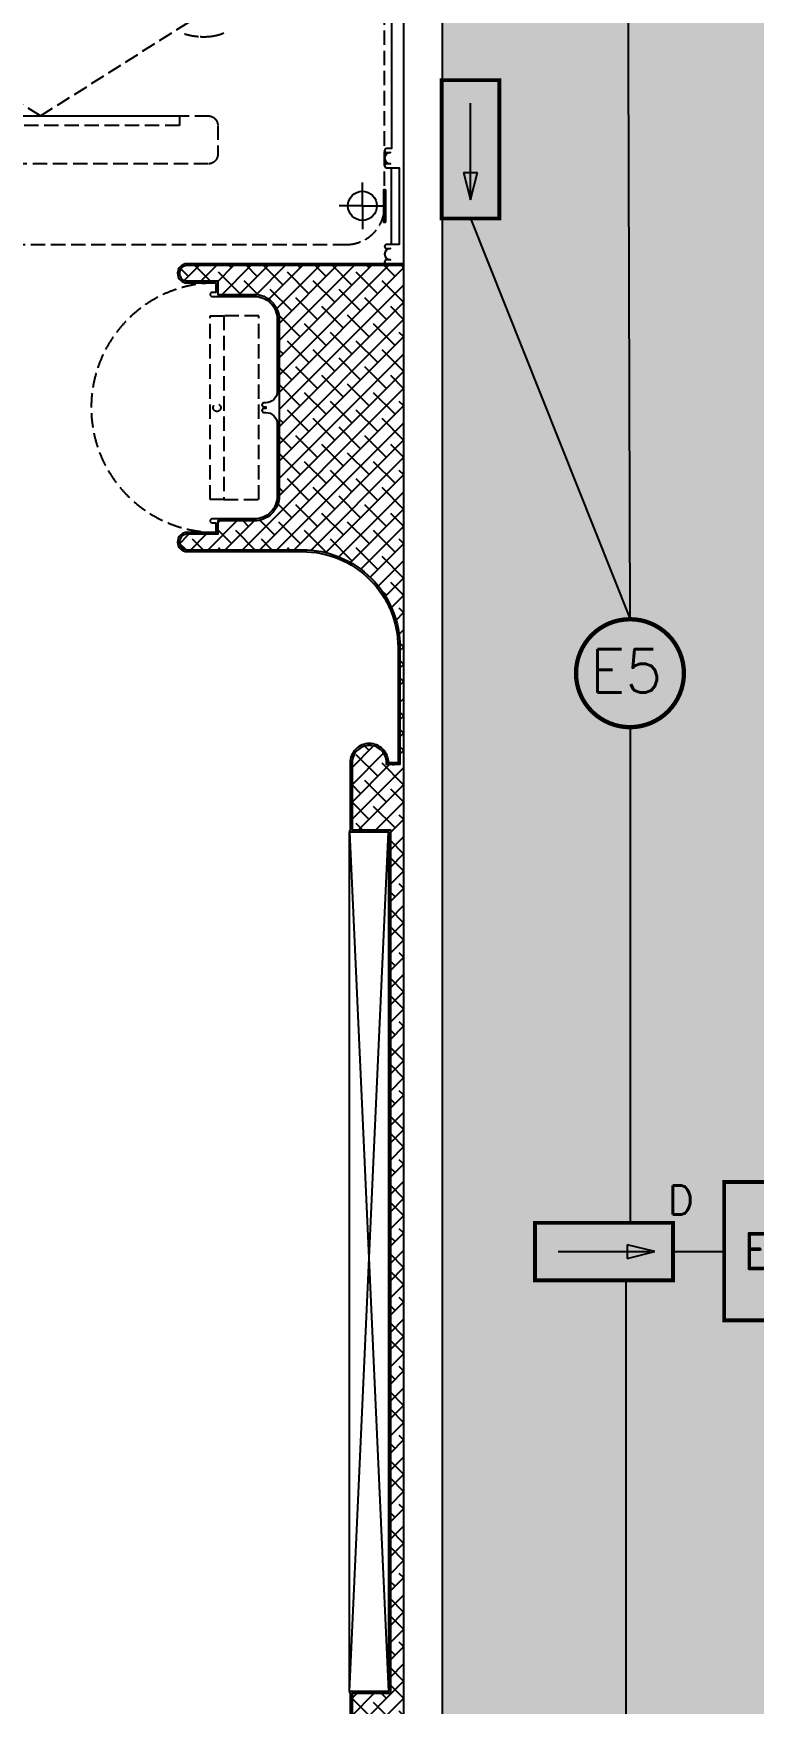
# Model space of a CAD drawing. Extents: x -284868 to 304789, y -137694 to 137894.
# Drawn here: x 131065 to 134820, y -92091 to -83388 of the extents above; entities that cross this region are included whole.
import ezdxf
from ezdxf.enums import TextEntityAlignment as Align

# ---------------------------------------------------------------- set-up
doc = ezdxf.new("R2010")
doc.units = 0
doc.set_wipeout_variables(frame=1)
doc.linetypes.add('DASH', pattern=[0.35, 0.25, -0.1])
doc.layers.get('0').update_dxf_attribs({"linetype": 'CONTINUOUS'})
for name, color, linetype in [('0-墙', 4, 'CONTINUOUS'), ('0-非设计区域', 251, 'CONTINUOUS'), ('DIM-应急', 1, 'CONTINUOUS'), ('EQUIP-照明', 3, 'CONTINUOUS'), ('P-完成面', 42, 'CONTINUOUS'), ('P-平面家具', 3, 'CONTINUOUS')]:
    doc.layers.add(name, color=color, linetype=linetype)
doc.styles.add('_TEL_ATTDEF', font='GBENOR', dxfattribs={"width": 0.8, "height": 3, "bigfont": 'GBCBIG'})
doc.styles.add('_TEL_DIM', font='SIMPLEX', dxfattribs={"width": 0.8, "height": 3.5, "bigfont": 'HZTXT'})

# ---------------------------------------------------------------- blocks, each defined once
blk = doc.blocks.new('*U406')
for p, q in [((-201.7, 244.1), (-201.7, 29.1)), ((-171.9, 135), (-171.9, 217)), ((-171.9, 135), (-171.9, 53))]:
    blk.add_line(p, q)
blk.add_lwpolyline([(-171.9, 53), (-171.9, 53), (-171.9, 217), (-171.9, 217)], close=True)
at = {"color": 250}
blk.add_wipeout([(0.7, 81.6), (3.9, 85), (7, 88.6), (9.8, 92.4), (12.3, 96.4), (14.6, 100.5), (16.6, 104.8), (18.4, 109.1), (19.9, 113.6), (21.1, 118.2), (22, 122.8), (22.6, 127.5), (23, 132.2), (23, 136.9), (22.7, 141.6), (22.2, 146.2), (21.3, 150.9), (20.2, 155.4), (18.7, 159.9), (17, 164.3), (15.1, 168.6), (12.8, 172.8), (10.3, 176.7), (7.6, 180.6), (4.6, 184.2), (1.4, 187.7), (-2, 190.9), (-5.6, 194), (-9.4, 196.8), (-13.4, 199.3), (-17.5, 201.6), (-21.8, 203.6), (-26.1, 205.4), (-30.6, 206.9), (-35.1, 208.1), (-39.8, 209), (-44.4, 209.6), (-49.1, 209.9), (-53.9, 210), (-58.6, 209.7), (-63.2, 209.2), (-67.9, 208.3), (-72.4, 207.2), (-76.9, 205.7), (-81.3, 204), (-85.6, 202), (-89.7, 199.8), (-93.7, 197.3), (-97.6, 194.6), (-101.2, 191.6), (-104.7, 188.4), (-107.9, 185), (-110.9, 181.4), (-113.7, 177.6), (-116.3, 173.6), (-118.6, 169.5), (-120.6, 165.2), (-122.4, 160.9), (-123.9, 156.4), (-125.1, 151.8), (-126, 147.2), (-126.6, 142.5), (-126.9, 137.8), (-127, 133.1), (-126.7, 128.4), (-126.1, 123.8), (-125.3, 119.1), (-124.1, 114.6), (-122.7, 110.1), (-121, 105.7), (-119, 101.4), (-116.8, 97.2), (-114.3, 93.3), (-111.6, 89.4), (-108.6, 85.8), (-105.4, 82.3), (-102, 79.1), (-98.3, 76), (-94.6, 73.2), (-90.6, 70.7), (-86.5, 68.4), (-82.2, 66.4), (-77.9, 64.6), (-73.4, 63.1), (-68.8, 61.9), (-64.2, 61), (-59.5, 60.4), (-54.8, 60.1), (-50.1, 60), (-45.4, 60.3), (-40.7, 60.8), (-36.1, 61.7), (-31.5, 62.8), (-27, 64.3), (-22.7, 66), (-18.4, 68), (-14.2, 70.2), (-10.2, 72.7), (-6.4, 75.4), (-2.8, 78.4)], dxfattribs=at)
for points in [[(-160.4, 135), (-171.9, 135), (-171.9, 219.2), (-160.4, 219.2)], [(-160.4, 53), (-171.9, 53), (-171.9, 135), (-160.4, 135)]]:
    blk.add_hatch(color=256).paths.add_polyline_path(points)
at = {"color": 251}
for q in [(-52, 255), (-171.9, 135), (67.8, 135), (-52, 15)]:
    blk.add_line((-52, 135), q, dxfattribs=at)
blk.add_lwpolyline([(-171.9, 53), (-160.4, 53), (-160.4, 219.2), (-171.9, 219.2)], close=True)
blk.add_circle((-52, 135), 75)
blk = doc.blocks.new('A$Ca7fc6518')
at = {"layer": 'P-平面家具', "linetype": 'DASH', "ltscale": 300}
for points in [[(-35.6, 479.1), (35.6, 479.1), (35.6, -479.1), (-35.6, -479.1)], [(35.6, -479.1), (219.2, -479.1), (219.2, 479.1), (35.6, 479.1)]]:
    blk.add_lwpolyline(points, close=True, dxfattribs=at)
blk.add_circle((0, 0), 19.9, dxfattribs=at)
blk = doc.blocks.new('A$C05673959')
at = {"color": 6, "linetype": 'DASH', "ltscale": 80, "elevation": 0}
for points in [[(6, 41), (1, 45), (0, 39)], [(10, 25), (1, 45)], [(17, 47), (20, 52), (23, 47)], [(20, 25), (20, 52)], [(30, 25), (39, 45)], [(34, 41), (39, 45), (40, 39)]]:
    blk.add_lwpolyline(points, dxfattribs=at)
for points in [[(5, 15), (5, 0), (35, 0), (35, 15)], [(10, 15), (30, 15), (30, 25), (10, 25)]]:
    blk.add_lwpolyline(points, close=True, dxfattribs=at)
blk = doc.blocks.new('A$C91fbf63e')
at = {"color": 8}
blk.add_wipeout([(0, 0), (-50, 0), (-50, -50), (0, -50)], dxfattribs=at).dxf.layer = 'P-完成面'
at = {"layer": 'P-完成面'}
h = blk.add_hatch(dxfattribs=at)
h.set_pattern_fill('_USER', color=8, scale=3.749611, angle=225, style=0, double=1, pattern_type=0)
h.set_pattern_definition([(135, (1.25, -48.3284), (2.65138, 2.65138), []), (45, (1.25, -48.3284), (2.65138, -2.65138), [])])
h.paths.add_polyline_path([(-2, -48), (-2, -43), (-47, -43), (-47, -48)])
at = {"layer": 'P-完成面', "color": 3, "elevation": 0}
for points in [[(-3, -48), (-2, -48), (-2, -2), (-48, -2), (-48, -48), (-47, -48), (-47, -50), (-50, -50), (-50, 0), (0, 0), (0, -50), (-3, -50), (-3, -48)], [(-47, -43), (-2, -43), (-2, -48), (-47, -48), (-47, -43)]]:
    blk.add_lwpolyline(points, dxfattribs=at)
at = {"layer": 'P-完成面', "color": 8, "elevation": 0}
blk.add_lwpolyline([(-47, -50), (-3, -50)], dxfattribs=at)
at = {"layer": 'P-完成面', "color": 8}
for centre in [(-47, -43, 0), (-2, -43, 0)]:
    blk.add_arc(centre, 0.722, 234.7473, 305.2527, dxfattribs=at)
at = {"layer": 'P-完成面', "color": 8, "extrusion": (0, 0, -1), "xscale": -0.674219491757518, "yscale": 0.674219491757518, "zscale": -0.674219491757518, "rotation": 180}
blk.add_blockref('A$C05673959', (12, -2, 0), dxfattribs=at)
blk = doc.blocks.new('bfrfbrf')
at = {"layer": 'P-平面家具', "color": 251, "linetype": 'DASH', "ltscale": 300}
for points in [[(519421.1, -1025567.6), (517976, -1024654.5)], [(519421.7, -1025567.6), (520866.8, -1024654.5)]]:
    blk.add_lwpolyline(points, dxfattribs=at)
at = {"layer": 'P-平面家具', "linetype": 'DASH', "ltscale": 300}
blk.add_lwpolyline([(520296.4, -1025567.6), (518546.4, -1025567.6, 0.414214), (518496.4, -1025617.6), (518496.4, -1025767.6, 0.414214), (518546.4, -1025817.6), (520296.4, -1025817.6, 0.414214), (520346.4, -1025767.6), (520346.4, -1025617.6, 0.414214)], format="xyb", close=True, dxfattribs=at)
blk.add_lwpolyline([(520146.4, -1025567.6), (518696.4, -1025567.6), (518696.4, -1025617.6), (520146.4, -1025617.6), (520146.4, -1025567.6)], dxfattribs=at)
for centre, radius, start, end in [((518566.3, -1024881.5), 275.2, 248.30441, 259.13643), ((518572.5, -1024827.9), 328.4, 274.14789, 291.04455), ((518569.3, -1024845.5), 311.2, 259.85379, 274.98599)]:
    blk.add_arc(centre, radius, start, end, dxfattribs=at)
blk = doc.blocks.new('$equip$00002534')
for p, q in [((-0.72, 0.66), (-0.72, 0)), ((0.72, 0.66), (-0.72, 0.66)), ((0.72, 0), (0.72, 0.66)), ((-0.72, 0), (0.72, 0))]:
    blk.add_line(p, q)
at = {"const_width": 0.04}
blk.add_lwpolyline([(-0.72, 0.66), (-0.72, 0), (0.72, 0), (0.72, 0.66), (-0.72, 0.66), (-0.72, 0)], dxfattribs=at)
for p in [(0, 0.66), (-0.72, 0.33), (0.72, 0.33), (0, 0)]:
    blk.add_point(p)
at = {"color": 7, "style": '_TEL_DIM'}
blk.add_attdef('$TEXT$', text='', height=0.4, dxfattribs=at).set_placement((0, 0.33), align=Align.MIDDLE_CENTER)
at = {"color": 7, "style": '_TEL_DIM', "flags": 1}
blk.add_attdef('A', text='', height=0.00002, dxfattribs=at).set_placement((0, 0), align=Align.MIDDLE_CENTER)
blk = doc.blocks.new('$equip_U$00000112(caizejiong)')
at = {"color": 3, "const_width": 0.03}
blk.add_lwpolyline([(0.006, 0.375, -1), (0.006, -0.375, -1), (0.006, 0.375, -0.9514)], format="xyb", dxfattribs=at)
blk.add_circle((0.006, 0), 0.375)
for p in [(0.006, 0.375), (-0.369, 0), (0.381, 0), (0.006, -0.375)]:
    blk.add_point(p)
at = {"color": 7, "style": '_TEL_DIM'}
blk.add_attdef('$TEXT$', text='', height=0.3, dxfattribs=at).set_placement((-0.02, 0.016), align=Align.MIDDLE_CENTER)
at = {"color": 7, "style": '_TEL_DIM', "flags": 1}
for tag in ['A', 'REMARK']:
    blk.add_attdef(tag, text='', height=0.00002, dxfattribs=at).set_placement((0, 0), align=Align.MIDDLE_CENTER)
blk = doc.blocks.new('GDGHD')
blk.add_hatch(color=256).paths.add_polyline_path([(9279.7, 21307.6), (9279.7, 21235.6), (9423.7, 21271.6)])
for p, q in [((8799.7, 21421.6), (8799.7, 21121.6)), ((9519.7, 21421.6), (8799.7, 21421.6)), ((9519.7, 21121.6), (9519.7, 21421.6)), ((9279.7, 21307.6), (9279.7, 21235.6)), ((9423.7, 21271.6), (9279.7, 21307.6)), ((9279.7, 21235.6), (9423.7, 21271.6)), ((8799.7, 21121.6), (9519.7, 21121.6))]:
    blk.add_line(p, q)
at = {"color": 7}
blk.add_line((8919.7, 21271.6), (9399.7, 21271.6), dxfattribs=at)
at = {"const_width": 20}
blk.add_lwpolyline([(8799.7, 21421.6), (8799.7, 21121.6), (9519.7, 21121.6), (9519.7, 21421.6), (8799.7, 21421.6), (8799.7, 21121.6)], dxfattribs=at)
for p in [(9159.7, 21421.6), (8799.7, 21271.6), (9519.7, 21271.6), (9159.7, 21121.6)]:
    blk.add_point(p)
at = {"color": 7, "style": '_TEL_DIM'}
blk.add_attdef('$TEXT$', text='', height=150, dxfattribs=at).set_placement((9560.1, 21540.3), align=Align.MIDDLE_CENTER)
at = {"color": 7, "style": '_TEL_DIM', "flags": 1}
blk.add_attdef('A', text='', height=0.01, dxfattribs=at).set_placement((9159.7, 21121.6), align=Align.MIDDLE_CENTER)
blk = doc.blocks.new('$equip_U$00000089(hejunxin)')
at = {"xscale": 0.002, "yscale": 0.002, "zscale": 0.002}
blk.add_blockref('GDGHD', (-18.319, -42.243), dxfattribs=at).add_auto_attribs({'$TEXT$': 'D'})
at = {"color": 7, "style": '_TEL_DIM', "flags": 1}
for tag in ['A', 'REMARK']:
    blk.add_attdef(tag, text='', height=0.00002, dxfattribs=at).set_placement((0, 0), align=Align.MIDDLE_CENTER)
blk = doc.blocks.new('$equip$00002541')
blk.add_hatch(color=256).paths.add_polyline_path([(-0.24, 0.372), (-0.528, 0.3), (-0.24, 0.228)])
for p, q in [((-0.72, 0.6), (-0.72, 0)), ((0.72, 0.6), (-0.72, 0.6)), ((0.72, 0), (0.72, 0.6)), ((-0.24, 0.372), (-0.528, 0.3)), ((-0.24, 0.372), (-0.24, 0.228)), ((-0.528, 0.3), (-0.24, 0.228)), ((-0.72, 0), (0.72, 0))]:
    blk.add_line(p, q)
at = {"color": 7}
blk.add_line((-0.48, 0.3), (0.48, 0.3), dxfattribs=at)
at = {"const_width": 0.04}
blk.add_lwpolyline([(-0.72, 0.6), (-0.72, 0), (0.72, 0), (0.72, 0.6), (-0.72, 0.6), (-0.72, 0)], dxfattribs=at)
for p in [(0, 0.6), (-0.72, 0.3), (0.72, 0.3), (0, 0)]:
    blk.add_point(p)
at = {"color": 7, "style": '_TEL_DIM', "flags": 1}
blk.add_attdef('A', text='', height=0.00002, dxfattribs=at).set_placement((0, 0), align=Align.MIDDLE_CENTER)

msp = doc.modelspace()

# ---------------------------------------------------------------- hatches: boundary and pattern name
at = {"layer": '0-非设计区域', "ltscale": 3}
h = msp.add_hatch(dxfattribs=at)
h.set_pattern_fill('ANGLE', color=256, scale=100)
h.set_pattern_definition([(0, (-290154.35, 278012.8), (0, 698.5), [508, -190.5]), (90, (-290154.35, 278012.8), (-698.5, 4e-14), [508, -190.5])])
h.paths.add_polyline_path([(135496.5, -67385.8), (135496.5, -75488.5), (133196.5, -75488.5), (133196.5, -94382), (134996.5, -94382), (134996.5, -95588.5), (144596.5, -95588.5), (144596.5, -99388.5), (141046.5, -99388.5), (141046.5, -99688.5), (134996.5, -99688.5), (134996.5, -103688.5), (143996.5, -103688.5), (143996.5, -106368.5), (149296.5, -106368.5), (149296.5, -117135.8), (150146.5, -117135.8), (150146.5, -118589), (161147, -118589), (161146.9, -65088), (150146.5, -65088), (150146.5, -67385.8), (148646.5, -67385.8), (148646.5, -65088.5), (136146.5, -65088.5), (136146.5, -67385.8)])
at = {"layer": 'P-完成面', "ltscale": 3}
h = msp.add_hatch(dxfattribs=at)
h.set_pattern_fill('ANSI38', color=250, scale=20)
h.set_pattern_definition([(45, (-290154.346, 278012.77), (-44.9012806, 44.9012806), []), (135, (-290154.346, 278012.77), (-134.703842, 44.9012806), [158.75, -95.25])])
h.paths.add_polyline_path([(132996.5, -84598.5), (131866.5, -84598.5, 1), (131866.5, -84678.5), (132026.5, -84678.5), (132026.5, -84748.5), (132216.5, -84748.5, -0.414214), (132346.5, -84878.5), (132346.5, -85798.5, -0.414214), (132216.5, -85928.5), (132026.5, -85928.5), (132026.5, -85998.5), (131866.5, -85998.5, 1), (131866.5, -86078.5), (132466.5, -86078.5, -0.414214), (132976.5, -86588.5), (132976.5, -87198.5), (132905.9, -87198.5, 0.447214), (132816.5, -87098.5, 0.414214), (132726.5, -87188.5), (132726.5, -87538.5), (132926.5, -87538.5), (132926.5, -92038.5), (132726.5, -92038.5), (132726.5, -92388.5, 0.414214), (132816.5, -92478.5, 0.447214), (132905.9, -92378.5), (132996.5, -92378.5)])

# ---------------------------------------------------------------- linework, layer by layer
at = {"layer": '0-墙', "ltscale": 3}
msp.add_lwpolyline([(133196.5, -95158.5), (133196.5, -95438.5), (132996.5, -95438.5), (132996.5, -75288.5), (133446.5, -75288.5), (133446.5, -75488.5), (133196.5, -75488.5), (133196.5, -95008.5), (133266.5, -95008.5), (133266.5, -95158.5), (133196.5, -95158.5)], dxfattribs=at)
at = {"layer": '0-非设计区域', "ltscale": 3}
msp.add_lwpolyline([(161147, -118589), (161146.9, -65088), (150146.5, -65088), (150146.5, -67385.8), (148646.5, -67385.8), (148646.5, -65088.5), (136146.5, -65088.5), (136146.5, -67385.8), (135496.5, -67385.8), (135496.5, -75488.5), (133196.5, -75488.5), (133196.5, -94382), (134996.5, -94382), (134996.5, -95588.5), (144596.5, -95588.5), (144596.5, -99388.5)], dxfattribs=at)
at = {"layer": 'DIM-应急'}
for points in [[(134155.9, -80014.9), (134175.1, -86440.8)], [(133344.1, -84352.5), (134175.9, -86440.8)], [(134175.9, -87003.3), (134175.9, -89585.8)], [(134400.3, -89735.8), (134666.5, -89735.8)], [(134155.9, -93428.5), (134155.9, -89885.8)]]:
    msp.add_lwpolyline(points, dxfattribs=at)
at = {"layer": 'P-完成面'}
msp.add_line((132931.5, -84488.5), (132931.5, -84088.5), dxfattribs=at)
at = {"layer": 'P-完成面', "color": 6, "ltscale": 3}
for p, q in [((132713.5, -92028.5), (132916.5, -87548.5)), ((132713.5, -87548.5), (132916.5, -92028.5))]:
    msp.add_line(p, q, dxfattribs=at)
at = {"layer": 'P-完成面'}
msp.add_lwpolyline([(132931.5, -83063.5), (132931.5, -83988.5), (132906.5, -83988.5, 1), (132906.5, -84008.5), (132926.5, -84008.5, 1), (132926.5, -84068.5), (132906.5, -84068.5, 1), (132906.5, -84088.5), (132971.5, -84088.5), (132971.5, -84488.5), (132906.5, -84488.5, 1), (132906.5, -84508.5), (132926.5, -84508.5, 1), (132926.5, -84568.5), (132906.5, -84568.5, 1), (132906.5, -84588.5), (132996.5, -84588.5)], format="xyb", dxfattribs=at)
at = {"layer": 'P-完成面', "ltscale": 3}
msp.add_lwpolyline([(132996.5, -84588.5), (131866.5, -84588.5, 1), (131866.5, -84688.5), (132016.5, -84688.5), (132016.5, -84738.5), (131996.5, -84738.5, 0.414214), (131986.5, -84748.5), (131986.5, -84748.5, 0.414214), (131996.5, -84758.5), (132216.5, -84758.5, -0.414214), (132336.5, -84878.5), (132336.5, -85253.5, -0.414214), (132276.5, -85313.5), (132266.5, -85313.5, 0.414214), (132256.5, -85323.5), (132256.5, -85323.5, 0.414214), (132266.5, -85333.5), (132276.5, -85333.5), (132276.5, -85343.5), (132266.5, -85343.5, 0.414214), (132256.5, -85353.5), (132256.5, -85353.5, 0.414214), (132266.5, -85363.5), (132276.5, -85363.5, -0.414214), (132336.5, -85423.5), (132336.5, -85798.5, -0.414214), (132216.5, -85918.5), (131996.5, -85918.5, 0.414214), (131986.5, -85928.5), (131986.5, -85928.5, 0.414214), (131996.5, -85938.5), (132016.5, -85938.5), (132016.5, -85988.5), (131866.5, -85988.5, 1), (131866.5, -86088.5), (132466.5, -86088.5, -0.414214), (132966.5, -86588.5), (132966.5, -87188.5), (132916.5, -87188.5, 0.414214), (132816.5, -87088.5), (132816.5, -87088.5, 0.414214), (132716.5, -87188.5), (132716.5, -87543.5), (132713.5, -87543.5), (132713.5, -87548.5), (132916.5, -87548.5), (132916.5, -92028.5), (132713.5, -92028.5), (132713.5, -92033.5), (132716.5, -92033.5), (132716.5, -92388.5, 0.414214)], format="xyb", dxfattribs=at)
at = {"layer": 'P-完成面', "color": 251, "ltscale": 3}
msp.add_lwpolyline([(132996.5, -84598.5), (131866.5, -84598.5, 1), (131866.5, -84678.5), (132026.5, -84678.5), (132026.5, -84748.5), (132216.5, -84748.5, -0.414214), (132346.5, -84878.5), (132346.5, -85798.5, -0.414214), (132216.5, -85928.5), (132026.5, -85928.5), (132026.5, -85998.5), (131866.5, -85998.5, 1), (131866.5, -86078.5), (132466.5, -86078.5, -0.414214), (132976.5, -86588.5), (132976.5, -87198.5), (132905.9, -87198.5, 0.447214), (132816.5, -87098.5, 0.414214), (132726.5, -87188.5), (132726.5, -87538.5), (132926.5, -87538.5), (132926.5, -92038.5), (132726.5, -92038.5), (132726.5, -92388.5, 0.414214)], format="xyb", dxfattribs=at)
at = {"layer": 'P-完成面', "ltscale": 3}
msp.add_lwpolyline([(132996.5, -85988.5), (132996.5, -85988.5)], close=True, dxfattribs=at)
at = {"layer": 'P-完成面', "color": 6, "ltscale": 3}
msp.add_lwpolyline([(132713.5, -92028.5), (132713.5, -87548.5)], dxfattribs=at)
at = {"layer": 'P-平面家具', "linetype": 'DASH', "ltscale": 300}
msp.add_arc((132016.5, -85338.5), 650, 90, 270, dxfattribs=at)

# ---------------------------------------------------------------- block references
at = {"layer": 'EQUIP-照明', "xscale": 500, "yscale": 500, "zscale": 500, "rotation": 90}
msp.add_blockref('$equip$00002541', (133494.1, -83992.5), dxfattribs=at)
at = {"layer": 'EQUIP-照明', "xscale": 750, "yscale": 750, "zscale": 750}
msp.add_blockref('$equip_U$00000112(caizejiong)', (134171.2, -86722.1), dxfattribs=at).add_auto_attribs({'$TEXT$': 'E5'})
at = {"layer": 'EQUIP-照明'}
ref = msp.add_blockref('$equip$00002534', (134996.5, -89733.6), dxfattribs=dict(at, xscale=500, yscale=500, zscale=500, rotation=90))
ref.add_attrib('$TEXT$', 'E', dxfattribs={"layer": '0', "color": 7, "height": 200, "style": '_TEL_ATTDEF'}).set_placement((134831.5, -89733.6), align=Align.MIDDLE_CENTER)
at = {"layer": 'EQUIP-照明', "xscale": 500, "yscale": 500, "zscale": 500}
msp.add_blockref('$equip_U$00000089(hejunxin)', (134040.3, -89885.8), dxfattribs=at)
at = {"layer": 'P-完成面', "color": 1, "ltscale": 3}
msp.add_blockref('A$Ca7fc6518', (132022.1, -85338.5), dxfattribs=at)
at = {"layer": 'P-平面家具', "linetype": 'DASH', "ltscale": 300, "xscale": -1}
msp.add_blockref('bfrfbrf', (650522.9, 941749.2), dxfattribs=at)

# ---------------------------------------------------------------- next in the draw order: block references
at = {"layer": 'P-完成面', "ltscale": 3, "xscale": -0.2000203023842177, "yscale": 0.2000203023842177, "zscale": 0.2000203023842177, "rotation": 180}
msp.add_blockref('A$C91fbf63e', (132946.5, -87198.5), dxfattribs=at)
at = {"layer": 'P-平面家具', "linetype": 'DASH', "ltscale": 300, "xscale": 1.008957704772744, "yscale": 1.008957704772744, "zscale": 1.008957704772744, "rotation": 180.0000000000475}
msp.add_blockref('*U406', (132728, -84150.6), dxfattribs=at)

# ---------------------------------------------------------------- next in the draw order: linework, layer by layer
at = {"layer": 'P-平面家具', "color": 251, "linetype": 'DASH', "ltscale": 300}
msp.add_lwpolyline([(132696.5, -75388.5), (124016.5, -75388.5, 0.414214), (123816.5, -75588.5), (123816.5, -84288.5, 0.414214), (124016.5, -84488.5), (132696.5, -84488.5, 0.414214), (132896.5, -84288.5), (132896.5, -75588.5, 0.414214)], format="xyb", close=True, dxfattribs=at)

doc.saveas('drawing.dxf')
